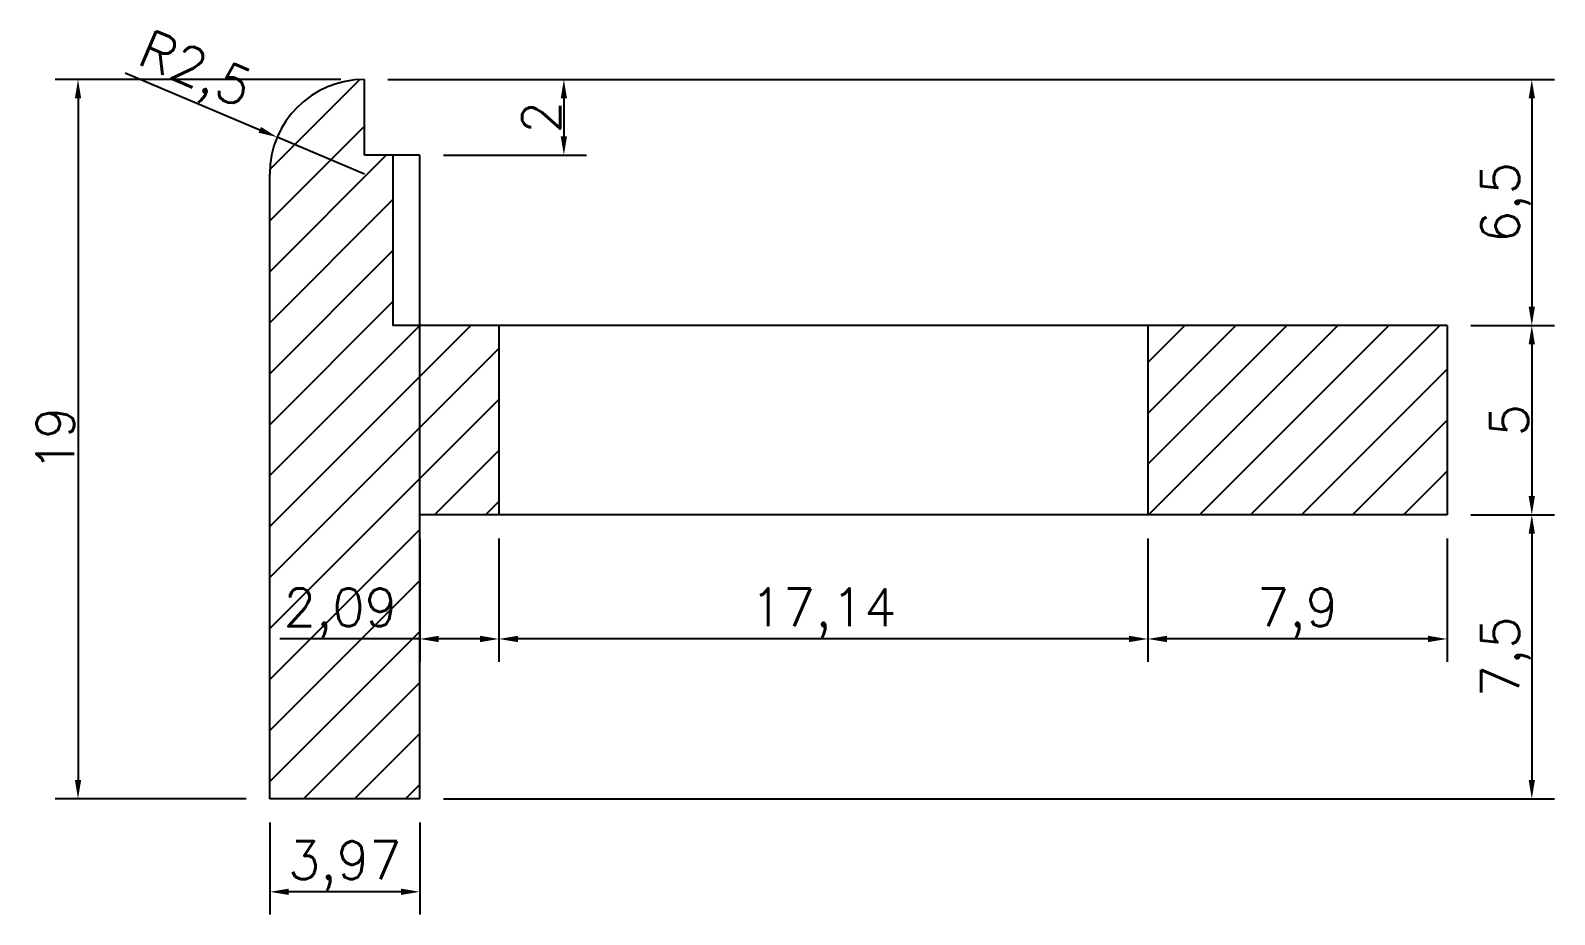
# Model space of a CAD drawing. Header units: millimetres. Extents: x 6817 to 15937, y -5221 to -164.
# Drawn here: x 9714.15 to 9754.4, y -637.33 to -613.98 of the extents above; entities that cross this region are included whole.
import ezdxf

# ---------------------------------------------------------------- set-up
doc = ezdxf.new("R2010")
doc.units = ezdxf.units.MM
doc.layers.add('图层2', color=108, linetype='Continuous')
doc.styles.get("Standard").update_dxf_attribs({"font": 'txt', "bigfont": 'gbcbig.shx'})
doc.dimstyles.new('ISO-25', dxfattribs={"dimtxt": 1, "dimasz": 0.5, "dimexe": 0.6, "dimexo": 0.625, "dimgap": 0.1, "dimtad": 1, "dimtxsty": 'Standard', "dimcen": 2.5, "dimadec": 0, "dimazin": 0, "dimtfac": 1, "dimtmove": 0, "dimatfit": 3, "dimfxl": 0, "dimarcsym": 0})

# ---------------------------------------------------------------- blocks, each defined once
blk = doc.blocks.new('*D1182')
at = {"layer": 'Defpoints', "color": 0, "linetype": 'ByBlock', "transparency": 16777216}
for p in [(9722.964, -615.277), (9724.431, -617.277), (9728.235, -617.277)]:
    blk.add_point(p, dxfattribs=at)
at = {"layer": '图层2', "color": 0, "linetype": 'ByBlock', "lineweight": -2, "transparency": 16777216}
for p, q in [((9723.589, -615.277), (9728.835, -615.277)), ((9728.235, -615.777), (9728.235, -616.777)), ((9725.056, -617.277), (9728.835, -617.277))]:
    blk.add_line(p, q, dxfattribs=at)
at = {"layer": '图层2', "color": 0, "linetype": 'ByBlock', "transparency": 16777216}
for points in [[(9728.151, -615.777), (9728.318, -615.777), (9728.235, -615.277)], [(9728.151, -616.777), (9728.318, -616.777), (9728.235, -617.277)]]:
    blk.add_solid(points, dxfattribs=at)
at = {"layer": '图层2', "color": 0, "linetype": 'ByBlock', "transparency": 16777216, "insert": (9727.635, -616.277), "char_height": 1, "attachment_point": 5, "rotation": 90}
blk.add_mtext('2', dxfattribs=at)
blk = doc.blocks.new('*D1183')
at = {"layer": 'Defpoints', "color": 0, "linetype": 'ByBlock', "transparency": 16777216}
for p in [(9722.964, -615.277), (9751.563, -621.777), (9753.803, -621.777)]:
    blk.add_point(p, dxfattribs=at)
at = {"layer": '图层2', "color": 0, "linetype": 'ByBlock', "lineweight": -2, "transparency": 16777216}
for p, q in [((9723.589, -615.277), (9754.403, -615.277)), ((9753.803, -615.777), (9753.803, -621.277)), ((9752.188, -621.777), (9754.403, -621.777))]:
    blk.add_line(p, q, dxfattribs=at)
at = {"layer": '图层2', "color": 0, "linetype": 'ByBlock', "transparency": 16777216}
for points in [[(9753.719, -615.777), (9753.886, -615.777), (9753.803, -615.277)], [(9753.719, -621.277), (9753.886, -621.277), (9753.803, -621.777)]]:
    blk.add_solid(points, dxfattribs=at)
at = {"layer": '图层2', "color": 0, "linetype": 'ByBlock', "transparency": 16777216, "insert": (9753.119, -618.527), "char_height": 1, "attachment_point": 5, "rotation": 90}
blk.add_mtext('6,5', dxfattribs=at)
blk = doc.blocks.new('*D1184')
at = {"layer": 'Defpoints', "color": 0, "linetype": 'ByBlock', "transparency": 16777216}
for p in [(9751.563, -621.777), (9751.563, -626.777), (9753.803, -626.777)]:
    blk.add_point(p, dxfattribs=at)
at = {"layer": '图层2', "color": 0, "linetype": 'ByBlock', "lineweight": -2, "transparency": 16777216}
for p, q in [((9752.188, -621.777), (9754.403, -621.777)), ((9753.803, -622.277), (9753.803, -626.277)), ((9752.188, -626.777), (9754.403, -626.777))]:
    blk.add_line(p, q, dxfattribs=at)
at = {"layer": '图层2', "color": 0, "linetype": 'ByBlock', "transparency": 16777216}
for points in [[(9753.719, -622.277), (9753.886, -622.277), (9753.803, -621.777)], [(9753.719, -626.277), (9753.886, -626.277), (9753.803, -626.777)]]:
    blk.add_solid(points, dxfattribs=at)
at = {"layer": '图层2', "color": 0, "linetype": 'ByBlock', "transparency": 16777216, "insert": (9753.203, -624.277), "char_height": 1, "attachment_point": 5, "rotation": 90}
blk.add_mtext('5', dxfattribs=at)
blk = doc.blocks.new('*D1185')
at = {"layer": 'Defpoints', "color": 0, "linetype": 'ByBlock', "transparency": 16777216}
for p in [(9751.563, -626.777), (9724.431, -634.277), (9753.803, -634.277)]:
    blk.add_point(p, dxfattribs=at)
at = {"layer": '图层2', "color": 0, "linetype": 'ByBlock', "lineweight": -2, "transparency": 16777216}
for p, q in [((9752.188, -626.777), (9754.403, -626.777)), ((9753.803, -627.277), (9753.803, -633.777)), ((9725.056, -634.277), (9754.403, -634.277))]:
    blk.add_line(p, q, dxfattribs=at)
at = {"layer": '图层2', "color": 0, "linetype": 'ByBlock', "transparency": 16777216}
for points in [[(9753.719, -627.277), (9753.886, -627.277), (9753.803, -626.777)], [(9753.719, -633.777), (9753.886, -633.777), (9753.803, -634.277)]]:
    blk.add_solid(points, dxfattribs=at)
at = {"layer": '图层2', "color": 0, "linetype": 'ByBlock', "transparency": 16777216, "insert": (9753.119, -630.527), "char_height": 1, "attachment_point": 5, "rotation": 90}
blk.add_mtext('7,5', dxfattribs=at)
blk = doc.blocks.new('*D1186')
at = {"layer": 'Defpoints', "color": 0, "linetype": 'ByBlock', "transparency": 16777216}
for p in [(9743.663, -626.777), (9751.563, -626.777), (9743.663, -630.056)]:
    blk.add_point(p, dxfattribs=at)
at = {"layer": '图层2', "color": 0, "linetype": 'ByBlock', "lineweight": -2, "transparency": 16777216}
for p, q in [((9743.663, -627.402), (9743.663, -630.656)), ((9751.563, -627.402), (9751.563, -630.656)), ((9751.063, -630.056), (9744.163, -630.056))]:
    blk.add_line(p, q, dxfattribs=at)
at = {"layer": '图层2', "color": 0, "linetype": 'ByBlock', "transparency": 16777216}
for points in [[(9744.163, -629.972), (9744.163, -630.139), (9743.663, -630.056)], [(9751.063, -629.972), (9751.063, -630.139), (9751.563, -630.056)]]:
    blk.add_solid(points, dxfattribs=at)
at = {"layer": '图层2', "color": 0, "linetype": 'ByBlock', "transparency": 16777216, "insert": (9747.613, -629.372), "char_height": 1, "attachment_point": 5}
blk.add_mtext('7,9', dxfattribs=at)
blk = doc.blocks.new('*D1187')
at = {"layer": 'Defpoints', "color": 0, "linetype": 'ByBlock', "transparency": 16777216}
for p in [(9726.52, -626.777), (9743.663, -626.777), (9726.52, -630.056)]:
    blk.add_point(p, dxfattribs=at)
at = {"layer": '图层2', "color": 0, "linetype": 'ByBlock', "lineweight": -2, "transparency": 16777216}
for p, q in [((9726.52, -627.402), (9726.52, -630.656)), ((9743.663, -627.402), (9743.663, -630.656)), ((9743.163, -630.056), (9727.02, -630.056))]:
    blk.add_line(p, q, dxfattribs=at)
at = {"layer": '图层2', "color": 0, "linetype": 'ByBlock', "transparency": 16777216}
for points in [[(9727.02, -629.972), (9727.02, -630.139), (9726.52, -630.056)], [(9743.163, -629.972), (9743.163, -630.139), (9743.663, -630.056)]]:
    blk.add_solid(points, dxfattribs=at)
at = {"layer": '图层2', "color": 0, "linetype": 'ByBlock', "transparency": 16777216, "insert": (9735.092, -629.372), "char_height": 1, "attachment_point": 5}
blk.add_mtext('17,14', dxfattribs=at)
blk = doc.blocks.new('*D1188')
at = {"layer": 'Defpoints', "color": 0, "linetype": 'ByBlock', "transparency": 16777216}
for p in [(9724.431, -626.777), (9726.52, -626.777), (9724.431, -630.056)]:
    blk.add_point(p, dxfattribs=at)
at = {"layer": '图层2', "color": 0, "linetype": 'ByBlock', "lineweight": -2, "transparency": 16777216}
for p, q in [((9724.431, -627.402), (9724.431, -630.656)), ((9726.52, -627.402), (9726.52, -630.656)), ((9724.431, -630.056), (9720.731, -630.056)), ((9726.02, -630.056), (9724.931, -630.056))]:
    blk.add_line(p, q, dxfattribs=at)
at = {"layer": '图层2', "color": 0, "linetype": 'ByBlock', "transparency": 16777216}
for points in [[(9724.931, -629.972), (9724.931, -630.139), (9724.431, -630.056)], [(9726.02, -629.972), (9726.02, -630.139), (9726.52, -630.056)]]:
    blk.add_solid(points, dxfattribs=at)
at = {"layer": '图层2', "color": 0, "linetype": 'ByBlock', "transparency": 16777216, "insert": (9722.331, -629.372), "char_height": 1, "attachment_point": 5}
blk.add_mtext('2,09', dxfattribs=at)
blk = doc.blocks.new('*D1189')
at = {"layer": 'Defpoints', "color": 0, "linetype": 'ByBlock', "transparency": 16777216}
for p in [(9722.964, -615.277), (9715.401, -634.277), (9720.464, -634.277)]:
    blk.add_point(p, dxfattribs=at)
at = {"layer": '图层2', "color": 0, "linetype": 'ByBlock', "lineweight": -2, "transparency": 16777216}
for p, q in [((9722.339, -615.277), (9714.801, -615.277)), ((9715.401, -615.777), (9715.401, -633.777)), ((9719.839, -634.277), (9714.801, -634.277))]:
    blk.add_line(p, q, dxfattribs=at)
at = {"layer": '图层2', "color": 0, "linetype": 'ByBlock', "transparency": 16777216}
for points in [[(9715.318, -615.777), (9715.485, -615.777), (9715.401, -615.277)], [(9715.318, -633.777), (9715.485, -633.777), (9715.401, -634.277)]]:
    blk.add_solid(points, dxfattribs=at)
at = {"layer": '图层2', "color": 0, "linetype": 'ByBlock', "transparency": 16777216, "insert": (9714.801, -624.777), "char_height": 1, "attachment_point": 5, "rotation": 90}
blk.add_mtext('19', dxfattribs=at)
blk = doc.blocks.new('*D1190')
at = {"layer": 'Defpoints', "color": 0, "linetype": 'ByBlock', "transparency": 16777216}
for p in [(9720.663, -616.802), (9722.964, -617.777)]:
    blk.add_point(p, dxfattribs=at)
at = {"layer": '图层2', "color": 0, "linetype": 'ByBlock', "lineweight": -2, "transparency": 16777216}
for p, q in [((9716.642, -615.099), (9720.202, -616.607)), ((9722.964, -617.777), (9720.663, -616.802))]:
    blk.add_line(p, q, dxfattribs=at)
at = {"layer": '图层2', "color": 0, "linetype": 'ByBlock', "transparency": 16777216}
blk.add_solid([(9720.235, -616.531), (9720.17, -616.684), (9720.663, -616.802)], dxfattribs=at)
at = {"layer": '图层2', "color": 0, "linetype": 'ByBlock', "transparency": 16777216, "insert": (9718.458, -615.126), "char_height": 1, "attachment_point": 5, "rotation": 337.0416}
blk.add_mtext('R2,5', dxfattribs=at)
blk = doc.blocks.new('*D718')
at = {"layer": 'Defpoints', "color": 0, "linetype": 'ByBlock', "transparency": 16777216}
for p in [(9720.464, -634.277), (9724.431, -634.277), (9720.464, -636.734)]:
    blk.add_point(p, dxfattribs=at)
at = {"layer": '图层2', "color": 0, "linetype": 'ByBlock', "lineweight": -2, "transparency": 16777216}
for p, q in [((9720.464, -634.902), (9720.464, -637.334)), ((9724.431, -634.902), (9724.431, -637.334)), ((9723.931, -636.734), (9720.964, -636.734))]:
    blk.add_line(p, q, dxfattribs=at)
at = {"layer": '图层2', "color": 0, "linetype": 'ByBlock', "transparency": 16777216}
for points in [[(9720.964, -636.651), (9720.964, -636.817), (9720.464, -636.734)], [(9723.931, -636.651), (9723.931, -636.817), (9724.431, -636.734)]]:
    blk.add_solid(points, dxfattribs=at)
at = {"layer": '图层2', "color": 0, "linetype": 'ByBlock', "transparency": 16777216, "insert": (9722.448, -636.051), "char_height": 1, "attachment_point": 5}
blk.add_mtext('3,97', dxfattribs=at)

msp = doc.modelspace()

# ---------------------------------------------------------------- hatches: boundary and pattern name
at = {"layer": '图层2', "linetype": 'ByBlock'}
h = msp.add_hatch(dxfattribs=at)
h.set_pattern_fill('ANSI31', color=4, scale=0.3)
h.set_pattern_definition([(45, (7559.1182, -109.176), (-0.6735192, 0.6735192), [])])
h.paths.add_polyline_path([(9743.663, -621.777), (9751.563, -621.777), (9751.563, -626.777), (9743.663, -626.777)])
h.paths.add_polyline_path([(9724.431, -621.777), (9726.52, -621.777), (9726.52, -626.777), (9724.431, -626.777)])
h.paths.add_polyline_path([(9720.464, -617.777, -0.414214), (9722.964, -615.277), (9722.964, -617.277), (9723.72, -617.277), (9723.72, -621.777), (9724.431, -621.777), (9724.431, -626.777), (9724.431, -634.277), (9720.464, -634.277)])

# ---------------------------------------------------------------- linework, layer by layer
at = {"layer": '图层2', "color": 2, "linetype": 'ByBlock'}
for p, q in [((9722.964, -617.277), (9722.964, -615.277)), ((9724.431, -617.277), (9722.964, -617.277)), ((9723.72, -617.277), (9723.72, -621.777)), ((9724.431, -634.277), (9724.431, -617.277)), ((9720.464, -634.277), (9720.464, -617.777)), ((9751.563, -621.777), (9723.72, -621.777)), ((9726.52, -621.777), (9726.52, -626.777)), ((9743.663, -621.777), (9743.663, -626.777)), ((9751.563, -621.777), (9751.563, -626.777)), ((9751.563, -626.777), (9724.431, -626.777)), ((9724.431, -634.277), (9720.464, -634.277))]:
    msp.add_line(p, q, dxfattribs=at)
msp.add_arc((9722.964, -617.777), 2.5, 90, 180, dxfattribs=at)

# ---------------------------------------------------------------- dimensions: what is measured, and where the dimension line sits
at = {"layer": '图层2', "color": 6, "linetype": 'ByBlock'}
dim = msp.add_radius_dim(center=(9722.964, -617.777), mpoint=(9720.663, -616.802), dimstyle='ISO-25', dxfattribs=at)
dim.commit()
dim.dimension.update_dxf_attribs({"geometry": '*D1190', "text_midpoint": (9718.458, -615.126)})
for base, p1, p2, angle, picture, middle in [((9715.401, -634.277), (9722.964, -615.277), (9720.464, -634.277), 90, '*D1189', (9714.801, -624.777)), ((9728.235, -617.277), (9722.964, -615.277), (9724.431, -617.277), 90, '*D1182', (9727.635, -616.277)), ((9753.803, -621.777), (9722.964, -615.277), (9751.563, -621.777), 90, '*D1183', (9753.119, -618.527)), ((9753.803, -626.777), (9751.563, -621.777), (9751.563, -626.777), 90, '*D1184', (9753.203, -624.277)), ((9724.431, -630.056), (9726.52, -626.777), (9724.431, -626.777), 180, '*D1188', (9722.331, -629.372)), ((9753.803, -634.277), (9751.563, -626.777), (9724.431, -634.277), 90, '*D1185', (9753.119, -630.527)), ((9726.52, -630.056), (9743.663, -626.777), (9726.52, -626.777), 180, '*D1187', (9735.092, -629.372)), ((9743.663, -630.056), (9751.563, -626.777), (9743.663, -626.777), 180, '*D1186', (9747.613, -629.372)), ((9720.464, -636.734), (9724.431, -634.277), (9720.464, -634.277), 180, '*D718', (9722.448, -636.051))]:
    dim = msp.add_linear_dim(base=base, p1=p1, p2=p2, angle=angle, dimstyle='ISO-25', dxfattribs=at)
    dim.commit()
    dim.dimension.update_dxf_attribs({"geometry": picture, "text_midpoint": middle})

doc.saveas('drawing.dxf')
